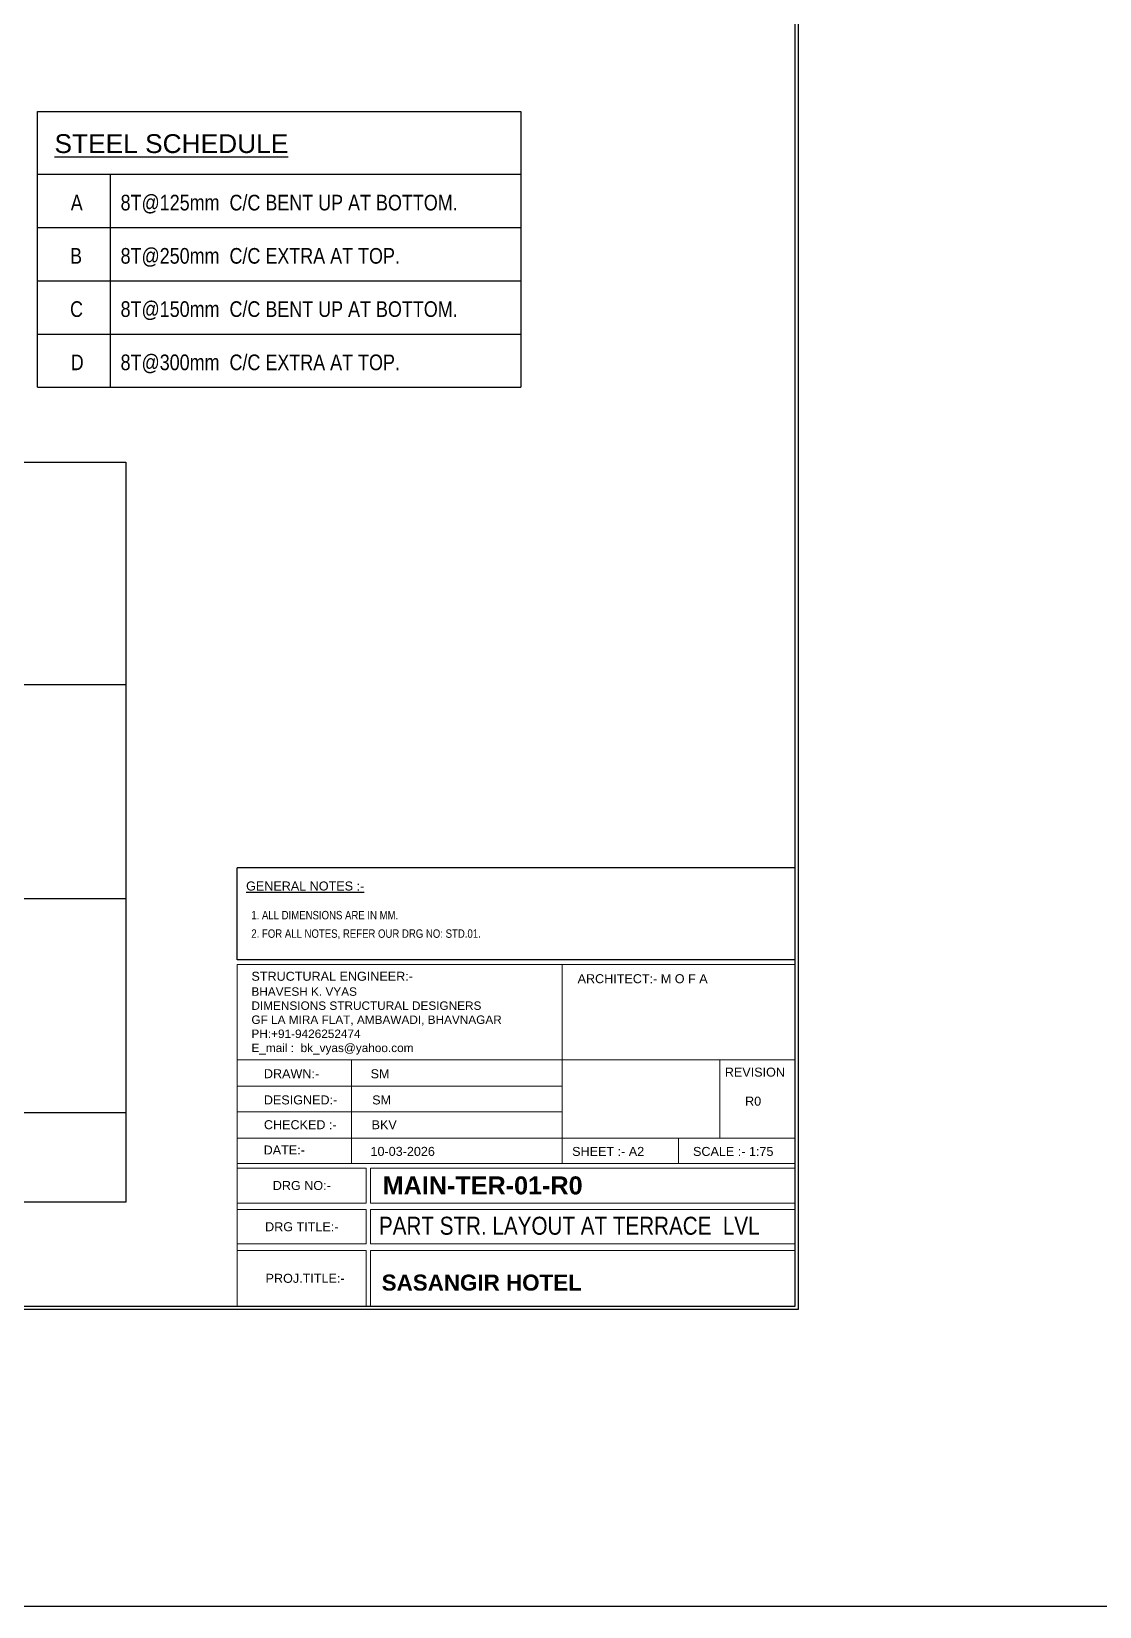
# Model space of a CAD drawing. Header units: millimetres. Extents: x 1864042 to 2029466, y -1645991 to -1593441.
# Drawn here: x 1891011 to 1905398, y -1645991 to -1624769 of the extents above; entities that cross this region are included whole.
import ezdxf

# ---------------------------------------------------------------- set-up
doc = ezdxf.new("R2010")
doc.units = ezdxf.units.MM
doc.header["$MEASUREMENT"] = 0
for name, color, linetype in [('PDF_PDF_Geometry', 7, 'Continuous'), ('PDF_TEXT', 7, 'Continuous'), ('S-TITTEXT', 7, 'Continuous'), ('Text', 7, 'Continuous'), ('TIT', 7, 'Continuous')]:
    doc.layers.add(name, color=color, linetype=linetype)
doc.styles.add('meer', font='ARIALN.TTF')
doc.styles.add('PDF Arial', font='arial.ttf')
doc.styles.get("Standard").update_dxf_attribs({"font": 'arial.ttf'})

msp = doc.modelspace()

# ---------------------------------------------------------------- linework, layer by layer
for p, q in [((1891091.3, -1625846.7), (1897603.9, -1625846.7)), ((1891091.3, -1629563), (1891091.3, -1625846.7)), ((1891091.3, -1626693), (1897603.9, -1626693)), ((1892069.7, -1626693), (1892069.7, -1629563)), ((1891091.3, -1627410.5), (1897603.9, -1627410.5)), ((1891091.3, -1628128), (1897603.9, -1628128)), ((1891091.3, -1628845.5), (1897603.9, -1628845.5)), ((1891091.3, -1629563), (1897603.9, -1629563))]:
    msp.add_line(p, q)
at = {"color": 2}
msp.add_lwpolyline([(2029466.2, -1645991.4), (1864041.6, -1645991.4), (1864041.6, -1593441.4), (2029466.2, -1593441.4)], close=True, dxfattribs=at)
at = {"lineweight": -3}
for points in [[(1901338.8, -1641991.4), (1869838.8, -1641991.4), (1869838.8, -1597441.4), (1901338.8, -1597441.4)], [(1869882.3, -1641947.9), (1869882.3, -1597484.9), (1901295.3, -1597484.9), (1901295.3, -1641947.9)]]:
    msp.add_lwpolyline(points, close=True, dxfattribs=at)
msp.add_lwpolyline([(1897603.9, -1625846.7), (1897603.9, -1629563)])
at = {"layer": 'Defpoints', "color": 251}
for p, q in [((1892280.8, -1633570.8), (1870896.2, -1633570.8)), ((1892280.8, -1636455.3), (1870896.2, -1636455.3)), ((1892280.8, -1639339.8), (1870896.2, -1639339.8))]:
    msp.add_line(p, q, dxfattribs=at)
msp.add_lwpolyline([(1870896.2, -1630574.5), (1892280.8, -1630574.5), (1892280.8, -1640541.5), (1870896.2, -1640541.5)], close=True, dxfattribs=at)
at = {"layer": 'PDF_PDF_Geometry', "color": 0, "linetype": 'Continuous', "lineweight": 18}
for p, q in [((1893780.5, -1637339.3), (1901291, -1637339.3)), ((1893781.7, -1638626.6), (1898158.5, -1638626.6)), ((1899726.9, -1639679.6), (1899726.9, -1640024))]:
    msp.add_line(p, q, dxfattribs=at)
for points in [[(1901290.4, -1637339.3), (1893780.5, -1637339.3), (1893780.5, -1641947.9)], [(1898158.5, -1637339.3), (1898158.5, -1638626.6)], [(1893790.3, -1638626.6), (1901295.3, -1638626.6)], [(1895321.9, -1638626.6), (1895321.9, -1640024)], [(1898158.5, -1638626.6), (1898158.5, -1640024)], [(1900284.1, -1638626.6), (1900284.1, -1639679.6)], [(1898158.5, -1638978.4), (1893785.4, -1638978.4)], [(1898158.5, -1639327.7), (1893785.4, -1639327.7)], [(1901295.3, -1639679.6), (1893785.4, -1639679.6)], [(1901295.3, -1640024), (1893785.4, -1640024)], [(1895518.7, -1640024), (1895518.7, -1640024), (1893785.4, -1640024)], [(1901295.3, -1640024), (1893785.4, -1640024)], [(1901295.3, -1640024), (1895575.3, -1640024), (1895575.3, -1640024)], [(1893785.4, -1640555.4), (1895518.7, -1640555.4), (1895518.7, -1640083), (1893785.4, -1640083)], [(1901295.3, -1640083), (1895575.3, -1640083), (1895575.3, -1640555.4), (1901295.3, -1640555.4)], [(1893785.4, -1640644), (1895518.7, -1640644), (1895518.7, -1641106.5), (1893785.4, -1641106.5)], [(1901295.3, -1641106.5), (1895575.3, -1641106.5), (1895575.3, -1640644), (1901295.3, -1640644)], [(1893785.4, -1641192.6), (1895518.7, -1641192.6), (1895518.7, -1641947.9)], [(1895575.3, -1641947.9), (1895575.3, -1641192.6), (1901295.3, -1641192.6)]]:
    msp.add_lwpolyline(points, dxfattribs=at)
at = {"layer": 'TIT', "color": 7}
msp.add_line((1893780.5, -1637279.2), (1893780.5, -1636038.6), dxfattribs=at)
at = {"layer": 'TIT', "color": 7, "lineweight": 25}
for p, q in [((1893780.5, -1637279.2), (1893780.5, -1636038.6)), ((1901295.3, -1637279.2), (1893780.5, -1637279.2)), ((1901295.1, -1637279.2), (1893780.5, -1637279.2))]:
    msp.add_line(p, q, dxfattribs=at)
msp.add_lwpolyline([(1901295.3, -1636038.6), (1893780.5, -1636038.6)], dxfattribs=at)

# ---------------------------------------------------------------- texts
at = {"layer": 'PDF_TEXT', "color": 0, "linetype": 'Continuous', "lineweight": 30, "style": 'PDF Arial'}
msp.add_text('%%UGENERAL NOTES :-', height=121.339, dxfattribs=at).set_placement((1893901.5, -1636343.8))
at = {"layer": 'PDF_TEXT', "color": 7, "linetype": 'Continuous', "lineweight": 30, "style": 'PDF Arial', "width": 0.8125}
for s, p in [('1. ALL DIMENSIONS ARE IN MM.', (1893971.8, -1636732.7)), ('2. FOR ALL NOTES, REFER OUR DRG NO: STD.01.', (1893971.8, -1636981.2))]:
    msp.add_text(s, height=113.726, dxfattribs=at).set_placement(p)
at = {"layer": 'PDF_TEXT', "color": 0, "linetype": 'Continuous', "lineweight": 30, "style": 'PDF Arial'}
for s, insert, char_height, width, attachment_point in [('STRUCTURAL ENGINEER:-', (1893973.5, -1637561.6), 121.339, 7083.1, 7), ('ARCHITECT:- M O F A', (1898367.3, -1637594.4), 121.339, 2930.522, 7), ('DRAWN:-', (1894141.7, -1638872.6), 121.34, 7083.1, 7), ('SM', (1895579.4, -1638875.5), 121.34, 7083.1, 7), ('REVISION', (1900350.6, -1638853.3), 121.34, 2930.522, 7), ('DESIGNED:-          SM', (1894140.9, -1639227.9), 121.339, 7083.1, 7), ('R0', (1900623.6, -1639244.6), 121.34, 2930.522, 7), ('\\pxt16;CHECKED :-          BKV', (1894141.9, -1639561.8), 121.339, 7083.1, 7), ('DATE:-', (1894137.8, -1639900.8), 121.34, 7083.1, 7), ('SHEET :- A2', (1898293.9, -1639922.2), 121.339, 2930.522, 7), ('SCALE :- 1:75', (1899922.3, -1639922.2), 121.339, 2930.522, 7), ('DRG NO:-', (1894652, -1640319.2), 121.34, 1733.26, 5), ('DRG TITLE:-', (1894652, -1640875.2), 121.339, 1733.26, 5), ('{\\fArial Narrow|b0|i0|c0|p34;PART STR. LAYOUT AT TERRACE  LVL  }', (1895691.3, -1640862.5), 242.678, 7080.442, 4), ('PROJ.TITLE:-', (1894696.4, -1641570.2), 121.339, 1733.26, 5), ('\\A1;{\\fArial|b1|i0|c0|p34;\\C256;SASANGIR HOTEL}', (1895728.2, -1641628.3), 215.775, 7080.442, 4)]:
    msp.add_mtext(s, dxfattribs=dict(at, insert=insert, char_height=char_height, width=width, attachment_point=attachment_point))
at = {"layer": 'PDF_TEXT', "color": 7, "linetype": 'Continuous', "lineweight": 30, "insert": (1893973.5, -1638102.1), "char_height": 113.726, "width": 7083.1, "attachment_point": 4, "style": 'PDF Arial'}
msp.add_mtext('BHAVESH K. VYAS\\PDIMENSIONS STRUCTURAL DESIGNERS{\\fArial|b1|i0|c0|p34;\\P}GF LA MIRA FLAT, AMBAWADI, BHAVNAGAR\\PPH:+91-9426252474{\\fArial|b1|i0|c0|p34;\\P}E_mail :  bk_vyas@yahoo.com', dxfattribs=at)
at = {"layer": 'PDF_TEXT', "color": 4, "linetype": 'Continuous', "lineweight": 30, "style": 'PDF Arial'}
for s, insert, char_height, width, attachment_point in [('\\pxt1,2;10-03-2026', (1895577.6, -1639921.3), 121.339, 7083.1, 7), ('{\\fArial|b1|i0|c0|p34;MAIN-TER-01-R0}', (1895741.7, -1640319.2), 242.678, 10111.671, 4)]:
    msp.add_mtext(s, dxfattribs=dict(at, insert=insert, char_height=char_height, width=width, attachment_point=attachment_point))
at = {"layer": 'S-TITTEXT', "color": 1}
msp.add_text('%%USTEEL SCHEDULE', height=253.619, dxfattribs=at).set_placement((1891320.3, -1626406.9))
at = {"layer": 'Text', "style": 'meer'}
for s, height, p in [('A', 210.9, (1891539.5, -1627180.3)), ('8T@125mm  C/C BENT UP AT BOTTOM.', 210.938, (1892210.9, -1627180.3)), ('B', 210.9, (1891530.1, -1627897.8)), ('8T@250mm  C/C EXTRA AT TOP.', 210.938, (1892210.9, -1627897.8)), ('C', 210.9, (1891530.1, -1628615.3)), ('8T@150mm  C/C BENT UP AT BOTTOM.', 210.938, (1892210.9, -1628615.3)), ('D', 210.9, (1891539.5, -1629332.8)), ('8T@300mm  C/C EXTRA AT TOP.', 210.938, (1892210.9, -1629332.8))]:
    msp.add_text(s, height=height, dxfattribs=at).set_placement(p)

doc.saveas('drawing.dxf')
